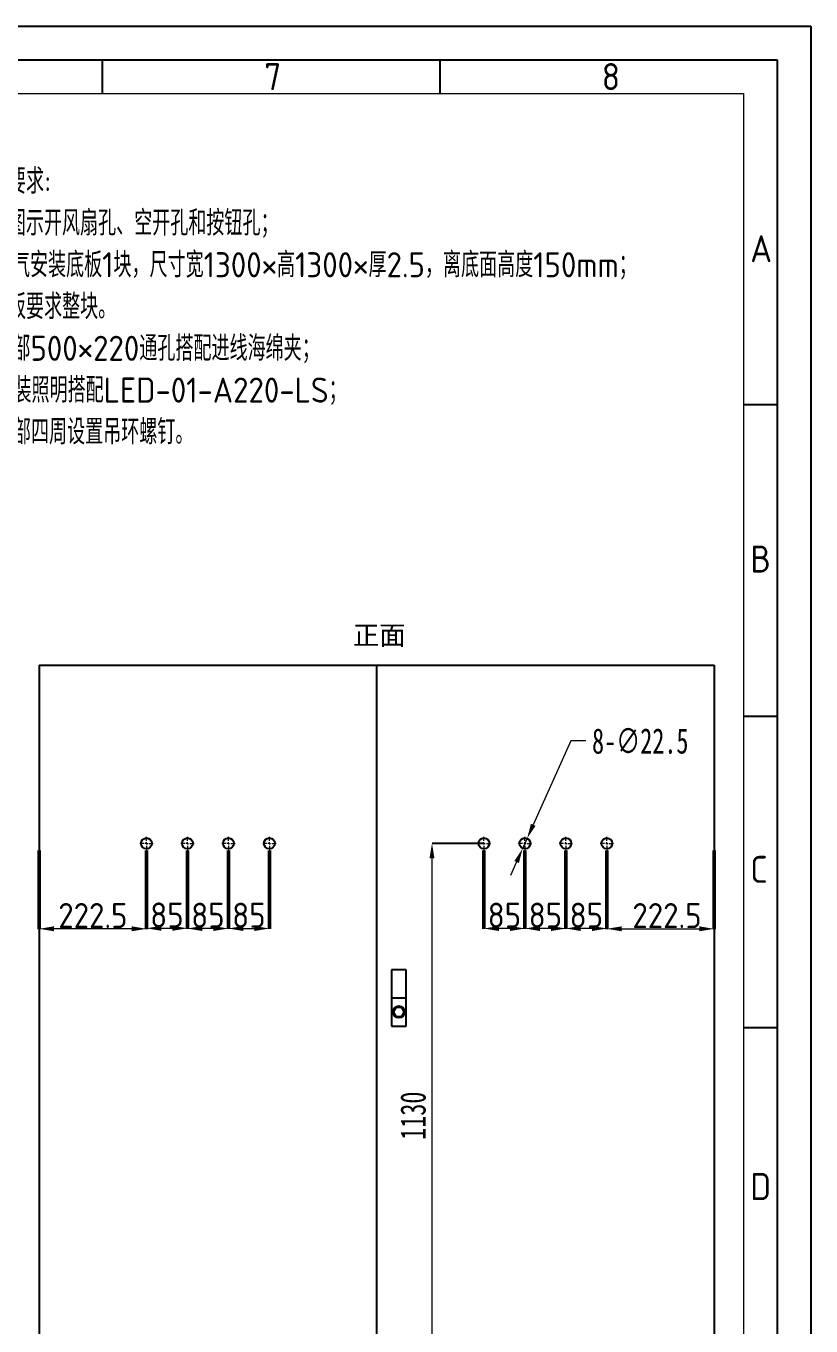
# Model space of a CAD drawing. Header units: millimetres. Extents: x 11314 to 23260, y 1528 to 5686.
# Drawn here: x 16311 to 17939, y 2988 to 5686 of the extents above; entities that cross this region are included whole.
import ezdxf

# ---------------------------------------------------------------- set-up
doc = ezdxf.new("R2010")
doc.units = ezdxf.units.MM
doc.layers.add('AM_0', color=7, linetype='Continuous', lineweight=50)
doc.layers.add('AM_BOR', color=7, linetype='Continuous', lineweight=50)
doc.styles.add('SLDTEXTSTYLE21', font='TXT', dxfattribs={"width": 0.7})
doc.styles.get("Standard").update_dxf_attribs({"font": 'ISOCP.SHX', "bigfont": 'gbcbig.shx'})
doc.dimstyles.new('AM_GB', dxfattribs={"dimtxt": 3.5, "dimasz": 3.5, "dimexe": 1, "dimexo": 1, "dimgap": 1.5, "dimtad": 1, "dimdsep": 46, "dimtxsty": 'Standard', "dimcen": 0, "dimclrd": 256, "dimclre": 256, "dimclrt": 2, "dimadec": 0, "dimazin": 2, "dimtp": 0.1, "dimtm": 0.1, "dimtfac": 0.71, "dimtdec": 3, "dimtmove": 0, "dimatfit": 3, "dimfxl": 1, "dimlwd": -1, "dimlwe": -1, "dimarcsym": 0})
doc.dimstyles.new('SLDDIMSTYLE1', dxfattribs={"dimtxt": 52.5, "dimasz": 61.2, "dimexe": 0, "dimexo": 0.0625, "dimgap": 13.125, "dimtad": 0, "dimtih": 1, "dimtoh": 1, "dimdec": 3, "dimrnd": 1e-09, "dimzin": 12, "dimdsep": 46, "dimtxsty": 'SLDTEXTSTYLE21', "dimsah": 1, "dimcen": 0, "dimadec": 0, "dimazin": 3, "dimtfac": 1, "dimtdec": 3, "dimtmove": 0, "dimatfit": 3, "dimfxl": 1, "dimfrac": 2, "dimtolj": 1, "dimtzin": 12, "dimarcsym": 0})
doc.dimstyles.new('SLDDIMSTYLE3', dxfattribs={"dimtxt": 52.5, "dimasz": 61.2, "dimexe": 0, "dimexo": 0.0625, "dimgap": 13.125, "dimtad": 1, "dimdec": 3, "dimrnd": 1e-09, "dimzin": 12, "dimdsep": 46, "dimtxsty": 'SLDTEXTSTYLE21', "dimsah": 1, "dimcen": 0.09, "dimadec": 0, "dimazin": 3, "dimtfac": 1, "dimtdec": 3, "dimtofl": 0, "dimtmove": 0, "dimatfit": 3, "dimfxl": 1, "dimfrac": 2, "dimtolj": 1, "dimtzin": 12, "dimarcsym": 0})

# ---------------------------------------------------------------- blocks, each defined once
blk = doc.blocks.new('JG-A3')
at = {"layer": 'AM_BOR', "color": 1, "lineweight": 25}
for p, q in [((0, 297), (420, 297)), ((420, 297), (420, 0)), ((15, 292), (415, 292)), ((315, 292), (315, 287)), ((365, 292), (365, 287)), ((415, 292), (415, 5)), ((415, 240.83), (410, 240.83)), ((415, 194.66), (410, 194.66)), ((415, 148.5), (410, 148.5))]:
    blk.add_line(p, q, dxfattribs=at)
at = {"layer": 'AM_BOR', "color": 50, "lineweight": 20}
for p, q in [((20, 287), (410, 287)), ((410, 287), (410, 10))]:
    blk.add_line(p, q, dxfattribs=at)
at = {"layer": 'AM_BOR', "color": 1, "lineweight": 25}
for s, p in [('7', (339, 287.5)), ('8', (389, 287.5)), ('A', (411, 262)), ('B', (411, 216)), ('C', (411, 170)), ('D', (411, 123))]:
    blk.add_text(s, height=4, dxfattribs=at).set_placement(p)
blk = doc.blocks.new('*D137')
at = {"color": 3, "linetype": 'Continuous', "lineweight": 0, "transparency": 16777216}
for p, q in [((17440.5, 4202.2), (17362.8, 4028.3)), ((17471.7, 4202.2), (17440.5, 4202.2)), ((17341, 3979.4), (17350.1, 3999.9)), ((17328.3, 3951.1), (17315.7, 3922.8))]:
    blk.add_line(p, q, dxfattribs=at)
at = {"color": 3, "linetype": 'Continuous', "lineweight": -2, "transparency": 16777216}
for points in [[(17358, 4030.4), (17367.5, 4026.1), (17350.1, 3999.9)], [(17323.6, 3953.2), (17333, 3949), (17341, 3979.4)]]:
    blk.add_solid(points, dxfattribs=at)
at = {"layer": 'Defpoints', "color": 0, "linetype": 'Continuous', "lineweight": -2, "transparency": 16777216}
for p in [(17350.1, 3999.9), (17341, 3979.4)]:
    blk.add_point(p, dxfattribs=at)
at = {"color": 2, "linetype": 'Continuous', "lineweight": -2, "transparency": 16777216, "insert": (17484.8, 4228.5), "char_height": 52.5, "attachment_point": 1, "style": 'SLDTEXTSTYLE21'}
blk.add_mtext('\\A1;8-∅22.5', dxfattribs=at)
blk = doc.blocks.new('*D138')
at = {"layer": 'AM_0', "color": 3, "linetype": 'ByBlock', "transparency": 16777216}
for p, q in [((17430.5, 3974.9), (17430.5, 3812.1)), ((17515.5, 3974.9), (17515.5, 3812.1))]:
    blk.add_line(p, q, dxfattribs=at)
at = {"layer": 'AM_0', "color": 3, "linetype": 'ByBlock', "lineweight": 0, "transparency": 16777216}
blk.add_line((17484.5, 3813.1), (17461.5, 3813.1), dxfattribs=at)
at = {"layer": 'AM_0', "color": 3, "lineweight": -2, "transparency": 16777216}
for points in [[(17461.5, 3818.3), (17461.5, 3807.9), (17430.5, 3813.1)], [(17484.5, 3818.3), (17484.5, 3807.9), (17515.5, 3813.1)]]:
    blk.add_solid(points, dxfattribs=at)
at = {"layer": 'Defpoints', "color": 0, "lineweight": -2, "transparency": 16777216}
for p in [(17430.5, 3975.9), (17515.5, 3975.9), (17430.5, 3813.1)]:
    blk.add_point(p, dxfattribs=at)
at = {"layer": 'AM_0', "color": 2, "lineweight": -2, "transparency": 16777216, "insert": (17473, 3866.6), "char_height": 52, "attachment_point": 2}
blk.add_mtext('85', dxfattribs=at)
blk = doc.blocks.new('*D139')
at = {"layer": 'AM_0', "color": 3, "linetype": 'ByBlock', "transparency": 16777216}
for p, q in [((16645.5, 3974.9), (16645.5, 3812.1)), ((16730.5, 3974.9), (16730.5, 3812.1))]:
    blk.add_line(p, q, dxfattribs=at)
at = {"layer": 'AM_0', "color": 3, "linetype": 'ByBlock', "lineweight": 0, "transparency": 16777216}
blk.add_line((16699.5, 3813.1), (16676.5, 3813.1), dxfattribs=at)
at = {"layer": 'AM_0', "color": 3, "lineweight": -2, "transparency": 16777216}
for points in [[(16676.5, 3818.3), (16676.5, 3807.9), (16645.5, 3813.1)], [(16699.5, 3818.3), (16699.5, 3807.9), (16730.5, 3813.1)]]:
    blk.add_solid(points, dxfattribs=at)
at = {"layer": 'Defpoints', "color": 0, "lineweight": -2, "transparency": 16777216}
for p in [(16645.5, 3975.9), (16730.5, 3975.9), (16645.5, 3813.1)]:
    blk.add_point(p, dxfattribs=at)
at = {"layer": 'AM_0', "color": 2, "lineweight": -2, "transparency": 16777216, "insert": (16688, 3866.6), "char_height": 52, "attachment_point": 2}
blk.add_mtext('85', dxfattribs=at)
blk = doc.blocks.new('*D140')
at = {"color": 3, "linetype": 'Continuous', "lineweight": -2, "transparency": 16777216}
for p, q in [((17260.5, 3989.7), (17152.8, 3989.7)), ((17235.3, 2859.7), (17152.8, 2859.7))]:
    blk.add_line(p, q, dxfattribs=at)
at = {"color": 3, "linetype": 'Continuous', "lineweight": 0, "transparency": 16777216}
blk.add_line((17152.8, 2890.7), (17152.8, 3958.7), dxfattribs=at)
at = {"color": 3, "linetype": 'Continuous', "lineweight": -2, "transparency": 16777216}
for points in [[(17147.6, 3958.7), (17157.9, 3958.7), (17152.8, 3989.7)], [(17147.6, 2890.7), (17157.9, 2890.7), (17152.8, 2859.7)]]:
    blk.add_solid(points, dxfattribs=at)
at = {"layer": 'Defpoints', "color": 0, "linetype": 'Continuous', "lineweight": -2, "transparency": 16777216}
for p in [(17152.8, 3989.7), (17260.5, 3989.7), (17235.4, 2859.7)]:
    blk.add_point(p, dxfattribs=at)
at = {"color": 2, "linetype": 'Continuous', "lineweight": -2, "transparency": 16777216, "insert": (17087.1, 3424.7), "char_height": 52.5, "attachment_point": 2, "rotation": 90, "style": 'SLDTEXTSTYLE21'}
blk.add_mtext('\\A1;1130', dxfattribs=at)
blk = doc.blocks.new('SW_CENTERMARKSYMBOL_23')
at = {"color": 0, "linetype": 'Continuous', "lineweight": 0}
for p, q in [((-5, 0), (-13.75, 0)), ((0, 0), (-2.5, 0)), ((0, 5), (0, 13.75)), ((0, 0), (0, 2.5)), ((0, 0), (0, -2.5)), ((0, 0), (2.5, 0)), ((5, 0), (13.75, 0)), ((0, -5), (0, -13.75))]:
    blk.add_line(p, q, dxfattribs=at)
blk = doc.blocks.new('SW_CENTERMARKSYMBOL_24')
at = {"color": 0, "linetype": 'Continuous', "lineweight": 0}
for p, q in [((-5, 0), (-13.75, 0)), ((0, 0), (-2.5, 0)), ((0, 5), (0, 13.75)), ((0, 0), (0, 2.5)), ((0, 0), (0, -2.5)), ((0, 0), (2.5, 0)), ((5, 0), (13.75, 0)), ((0, -5), (0, -13.75))]:
    blk.add_line(p, q, dxfattribs=at)
blk = doc.blocks.new('SW_CENTERMARKSYMBOL_25')
at = {"color": 0, "linetype": 'Continuous', "lineweight": 0}
for p, q in [((-5, 0), (-13.75, 0)), ((0, 0), (-2.5, 0)), ((0, 5), (0, 13.75)), ((0, 0), (0, 2.5)), ((0, 0), (0, -2.5)), ((0, 0), (2.5, 0)), ((5, 0), (13.75, 0)), ((0, -5), (0, -13.75))]:
    blk.add_line(p, q, dxfattribs=at)
blk = doc.blocks.new('SW_CENTERMARKSYMBOL_26')
at = {"color": 0, "linetype": 'Continuous', "lineweight": 0}
for p, q in [((-5, 0), (-13.75, 0)), ((0, 0), (-2.5, 0)), ((0, 5), (0, 13.75)), ((0, 0), (0, 2.5)), ((0, 0), (0, -2.5)), ((0, 0), (2.5, 0)), ((5, 0), (13.75, 0)), ((0, -5), (0, -13.75))]:
    blk.add_line(p, q, dxfattribs=at)
blk = doc.blocks.new('SW_CENTERMARKSYMBOL_27')
at = {"color": 0, "linetype": 'Continuous', "lineweight": 0}
for p, q in [((-5, 0), (-13.75, 0)), ((0, 0), (-2.5, 0)), ((0, 5), (0, 13.75)), ((0, 0), (0, 2.5)), ((0, 0), (0, -2.5)), ((0, 0), (2.5, 0)), ((5, 0), (13.75, 0)), ((0, -5), (0, -13.75))]:
    blk.add_line(p, q, dxfattribs=at)
blk = doc.blocks.new('SW_CENTERMARKSYMBOL_28')
at = {"color": 0, "linetype": 'Continuous', "lineweight": 0}
for p, q in [((-5, 0), (-13.75, 0)), ((0, 0), (-2.5, 0)), ((0, 5), (0, 13.75)), ((0, 0), (0, 2.5)), ((0, 0), (0, -2.5)), ((0, 0), (2.5, 0)), ((5, 0), (13.75, 0)), ((0, -5), (0, -13.75))]:
    blk.add_line(p, q, dxfattribs=at)
blk = doc.blocks.new('SW_CENTERMARKSYMBOL_29')
at = {"color": 0, "linetype": 'Continuous', "lineweight": 0}
for p, q in [((-5, 0), (-13.75, 0)), ((0, 0), (-2.5, 0)), ((0, 5), (0, 13.75)), ((0, 0), (0, 2.5)), ((0, 0), (0, -2.5)), ((0, 0), (2.5, 0)), ((5, 0), (13.75, 0)), ((0, -5), (0, -13.75))]:
    blk.add_line(p, q, dxfattribs=at)
blk = doc.blocks.new('SW_CENTERMARKSYMBOL_30')
at = {"color": 0, "linetype": 'Continuous', "lineweight": 0}
for p, q in [((-5, 0), (-13.75, 0)), ((0, 0), (-2.5, 0)), ((0, 5), (0, 13.75)), ((0, 0), (0, 2.5)), ((0, 0), (0, -2.5)), ((0, 0), (2.5, 0)), ((5, 0), (13.75, 0)), ((0, -5), (0, -13.75))]:
    blk.add_line(p, q, dxfattribs=at)
blk = doc.blocks.new('*D142')
at = {"layer": 'AM_0', "color": 3, "linetype": 'ByBlock', "transparency": 16777216}
for p, q in [((16560.5, 3974.9), (16560.5, 3812.5)), ((16645.5, 3974.9), (16645.5, 3812.5))]:
    blk.add_line(p, q, dxfattribs=at)
at = {"layer": 'AM_0', "color": 3, "linetype": 'ByBlock', "lineweight": 0, "transparency": 16777216}
blk.add_line((16591.5, 3813.5), (16614.5, 3813.5), dxfattribs=at)
at = {"layer": 'AM_0', "color": 3, "lineweight": -2, "transparency": 16777216}
for points in [[(16591.5, 3818.7), (16591.5, 3808.3), (16560.5, 3813.5)], [(16614.5, 3818.7), (16614.5, 3808.3), (16645.5, 3813.5)]]:
    blk.add_solid(points, dxfattribs=at)
at = {"layer": 'Defpoints', "color": 0, "lineweight": -2, "transparency": 16777216}
for p in [(16560.5, 3975.9), (16645.5, 3975.9), (16645.5, 3813.5)]:
    blk.add_point(p, dxfattribs=at)
at = {"layer": 'AM_0', "color": 2, "lineweight": -2, "transparency": 16777216, "insert": (16603, 3841), "char_height": 52, "attachment_point": 5}
blk.add_mtext('85', dxfattribs=at)
blk = doc.blocks.new('*D143')
at = {"layer": 'AM_0', "color": 3, "linetype": 'ByBlock', "transparency": 16777216}
for p, q in [((16730.5, 3974.9), (16730.5, 3812.1)), ((16815.5, 3974.9), (16815.5, 3812.1))]:
    blk.add_line(p, q, dxfattribs=at)
at = {"layer": 'AM_0', "color": 3, "linetype": 'ByBlock', "lineweight": 0, "transparency": 16777216}
blk.add_line((16761.5, 3813.1), (16784.5, 3813.1), dxfattribs=at)
at = {"layer": 'AM_0', "color": 3, "lineweight": -2, "transparency": 16777216}
for points in [[(16761.5, 3818.3), (16761.5, 3807.9), (16730.5, 3813.1)], [(16784.5, 3818.3), (16784.5, 3807.9), (16815.5, 3813.1)]]:
    blk.add_solid(points, dxfattribs=at)
at = {"layer": 'Defpoints', "color": 0, "lineweight": -2, "transparency": 16777216}
for p in [(16730.5, 3975.9), (16815.5, 3975.9), (16815.5, 3813.1)]:
    blk.add_point(p, dxfattribs=at)
at = {"layer": 'AM_0', "color": 2, "lineweight": -2, "transparency": 16777216, "insert": (16773, 3840.6), "char_height": 52, "attachment_point": 5}
blk.add_mtext('85', dxfattribs=at)
blk = doc.blocks.new('*D187')
at = {"layer": 'AM_0', "color": 3, "linetype": 'ByBlock', "transparency": 16777216}
for p, q in [((16338, 3974.9), (16338, 3811.5)), ((16560.5, 3974.9), (16560.5, 3811.5))]:
    blk.add_line(p, q, dxfattribs=at)
at = {"layer": 'AM_0', "color": 3, "linetype": 'ByBlock', "lineweight": 0, "transparency": 16777216}
blk.add_line((16529.5, 3812.5), (16369, 3812.5), dxfattribs=at)
at = {"layer": 'AM_0', "color": 3, "lineweight": -2, "transparency": 16777216}
for points in [[(16369, 3817.7), (16369, 3807.3), (16338, 3812.5)], [(16529.5, 3817.7), (16529.5, 3807.3), (16560.5, 3812.5)]]:
    blk.add_solid(points, dxfattribs=at)
at = {"layer": 'Defpoints', "color": 0, "lineweight": -2, "transparency": 16777216}
for p in [(16338, 3975.9), (16560.5, 3975.9), (16338, 3812.5)]:
    blk.add_point(p, dxfattribs=at)
at = {"layer": 'AM_0', "color": 2, "lineweight": -2, "transparency": 16777216, "insert": (16449.3, 3840), "char_height": 52, "attachment_point": 5}
blk.add_mtext('222.5', dxfattribs=at)
blk = doc.blocks.new('*D188')
at = {"layer": 'AM_0', "color": 3, "linetype": 'ByBlock', "transparency": 16777216}
for p, q in [((17515.5, 3974.9), (17515.5, 3811.4)), ((17738, 3974.9), (17738, 3811.4))]:
    blk.add_line(p, q, dxfattribs=at)
at = {"layer": 'AM_0', "color": 3, "linetype": 'ByBlock', "lineweight": 0, "transparency": 16777216}
blk.add_line((17546.5, 3812.4), (17707, 3812.4), dxfattribs=at)
at = {"layer": 'AM_0', "color": 3, "lineweight": -2, "transparency": 16777216}
for points in [[(17546.5, 3817.6), (17546.5, 3807.3), (17515.5, 3812.4)], [(17707, 3817.6), (17707, 3807.3), (17738, 3812.4)]]:
    blk.add_solid(points, dxfattribs=at)
at = {"layer": 'Defpoints', "color": 0, "lineweight": -2, "transparency": 16777216}
for p in [(17515.5, 3975.9), (17738, 3975.9), (17738, 3812.4)]:
    blk.add_point(p, dxfattribs=at)
at = {"layer": 'AM_0', "color": 2, "lineweight": -2, "transparency": 16777216, "insert": (17640.2, 3839.9), "char_height": 52, "attachment_point": 5}
blk.add_mtext('222.5', dxfattribs=at)
blk = doc.blocks.new('*D189')
at = {"layer": 'AM_0', "color": 3, "linetype": 'ByBlock', "transparency": 16777216}
for p, q in [((17345.5, 3974.9), (17345.5, 3812.1)), ((17430.5, 3974.9), (17430.5, 3812.1))]:
    blk.add_line(p, q, dxfattribs=at)
at = {"layer": 'AM_0', "color": 3, "linetype": 'ByBlock', "lineweight": 0, "transparency": 16777216}
blk.add_line((17399.5, 3813.1), (17376.5, 3813.1), dxfattribs=at)
at = {"layer": 'AM_0', "color": 3, "lineweight": -2, "transparency": 16777216}
for points in [[(17376.5, 3818.3), (17376.5, 3807.9), (17345.5, 3813.1)], [(17399.5, 3818.3), (17399.5, 3807.9), (17430.5, 3813.1)]]:
    blk.add_solid(points, dxfattribs=at)
at = {"layer": 'Defpoints', "color": 0, "lineweight": -2, "transparency": 16777216}
for p in [(17345.5, 3975.9), (17430.5, 3975.9), (17345.5, 3813.1)]:
    blk.add_point(p, dxfattribs=at)
at = {"layer": 'AM_0', "color": 2, "lineweight": -2, "transparency": 16777216, "insert": (17388, 3866.6), "char_height": 52, "attachment_point": 2}
blk.add_mtext('85', dxfattribs=at)
blk = doc.blocks.new('*D190')
at = {"layer": 'AM_0', "color": 3, "linetype": 'ByBlock', "transparency": 16777216}
for p, q in [((17260.5, 3974.9), (17260.5, 3812.1)), ((17345.5, 3974.9), (17345.5, 3812.1))]:
    blk.add_line(p, q, dxfattribs=at)
at = {"layer": 'AM_0', "color": 3, "linetype": 'ByBlock', "lineweight": 0, "transparency": 16777216}
blk.add_line((17314.5, 3813.1), (17291.5, 3813.1), dxfattribs=at)
at = {"layer": 'AM_0', "color": 3, "lineweight": -2, "transparency": 16777216}
for points in [[(17291.5, 3818.3), (17291.5, 3807.9), (17260.5, 3813.1)], [(17314.5, 3818.3), (17314.5, 3807.9), (17345.5, 3813.1)]]:
    blk.add_solid(points, dxfattribs=at)
at = {"layer": 'Defpoints', "color": 0, "lineweight": -2, "transparency": 16777216}
for p in [(17260.5, 3975.9), (17345.5, 3975.9), (17260.5, 3813.1)]:
    blk.add_point(p, dxfattribs=at)
at = {"layer": 'AM_0', "color": 2, "lineweight": -2, "transparency": 16777216, "insert": (17303, 3866.6), "char_height": 52, "attachment_point": 2}
blk.add_mtext('85', dxfattribs=at)

msp = doc.modelspace()

# ---------------------------------------------------------------- linework, layer by layer
at = {"color": 7, "linetype": 'Continuous', "lineweight": -2}
for p, q in [((16338.0389, 4359.6746), (16338.0389, 2859.6746)), ((16338.0389, 4359.6746), (17038.0389, 4359.6746)), ((17038.0389, 2859.6746), (17038.0389, 4359.6746)), ((17038.0389, 4359.6746), (17738.0389, 4359.6746)), ((17738.0389, 4359.6746), (17738.0389, 2859.6746))]:
    msp.add_line(p, q, dxfattribs=at)
at = {"lineweight": -2}
for p, q in [((17068.9532, 3727.6344), (17068.9532, 3610.6344)), ((17098.9532, 3727.6344), (17068.9532, 3727.6344)), ((17098.9532, 3610.6344), (17098.9532, 3727.6344)), ((17068.9532, 3669.1344), (17098.9532, 3669.1344)), ((17068.9532, 3610.6344), (17098.9532, 3610.6344))]:
    msp.add_line(p, q, dxfattribs=at)
at = {"color": 7, "linetype": 'Continuous', "lineweight": -2}
for centre in [(16560.5389, 3989.6746), (16645.5389, 3989.6746), (16730.5389, 3989.6746), (16815.5389, 3989.6746), (17260.5389, 3989.6746), (17345.5389, 3989.6746), (17430.5389, 3989.6746), (17515.5389, 3989.6746)]:
    msp.add_circle(centre, 11.25, dxfattribs=at)
at = {"lineweight": -2}
for radius in [12.5, 10]:
    msp.add_circle((17083.9532, 3639.8844), radius, dxfattribs=at)

# ---------------------------------------------------------------- block references
at = {"lineweight": 0, "xscale": 14, "yscale": 14, "zscale": 14}
msp.add_blockref('JG-A3', (12058.9465, 1527.7504), dxfattribs=at)
at = {"color": 4, "linetype": 'Continuous', "lineweight": -2}
for name, p in [('SW_CENTERMARKSYMBOL_26', (16560.5389, 3989.6746)), ('SW_CENTERMARKSYMBOL_25', (16645.5389, 3989.6746)), ('SW_CENTERMARKSYMBOL_24', (16730.5389, 3989.6746)), ('SW_CENTERMARKSYMBOL_23', (16815.5389, 3989.6746)), ('SW_CENTERMARKSYMBOL_30', (17260.5389, 3989.6746)), ('SW_CENTERMARKSYMBOL_29', (17345.5389, 3989.6746)), ('SW_CENTERMARKSYMBOL_28', (17430.5389, 3989.6746)), ('SW_CENTERMARKSYMBOL_27', (17515.5389, 3989.6746))]:
    msp.add_blockref(name, p, dxfattribs=at)

# ---------------------------------------------------------------- texts
at = {"insert": (16988.9293, 4441.5818), "char_height": 40, "width": 138.965622, "attachment_point": 1}
msp.add_mtext('{\\fSimSun|b0|i0|c134|p2;正面}', dxfattribs=at)
at = {"layer": 'AM_0', "lineweight": -2, "insert": (16198.3143, 5389.7104), "char_height": 52, "attachment_point": 1}
msp.add_mtext_dynamic_manual_height_columns('技术要求:\\P1.如图示开风扇孔、空开孔和按钮孔；\\P2.电气安装底板1块，尺寸宽1300×高1300×厚2.5，离底面高度150mm；\\P安装板要求整块。\\P3.底部500×220通孔搭配进线海绵夹；\\P4.安装照明搭配LED-01-A220-LS；\\P5.顶部四周设置吊环螺钉。', width=1488.357131, gutter_width=12.5, heights=[0], dxfattribs=at)

# ---------------------------------------------------------------- dimensions: what is measured, and where the dimension line sits
at = {"color": 7, "linetype": 'Continuous', "lineweight": -2}
dim = msp.add_diameter_dim_2p(p1=(17340.9516, 3979.4024), p2=(17350.1263, 3999.9468), text='8-<>', dimstyle='SLDDIMSTYLE1', override={"dimasz": 31, "dimclrd": 3, "dimclre": 3, "dimclrt": 2, "dimlwd": 0}, dxfattribs=at)
dim.commit()
dim.dimension.update_dxf_attribs({"geometry": '*D137', "text_midpoint": (17595.0363, 4202.2307), "dimtype": 163})
dim = msp.add_linear_dim(base=(17152.7675, 3989.6746), p1=(17235.3879, 2859.6746), p2=(17260.5389, 3989.6746), angle=90, dimstyle='SLDDIMSTYLE3', override={"dimasz": 31, "dimclrd": 3, "dimclre": 3, "dimclrt": 2, "dimlwd": 0}, dxfattribs=at)
dim.commit()
dim.dimension.update_dxf_attribs({"geometry": '*D140', "text_midpoint": (17152.7675, 3424.6746), "dimtype": 160})
at = {"layer": 'AM_0', "lineweight": -2}
for base, p1, p2, picture, middle in [((16338.0389, 3812.5002), (16560.5389, 3975.9246), (16338.0389, 3975.9246), '*D187', (16449.2889, 3840.0053)), ((16645.5389, 3813.5002), (16560.5389, 3975.9246), (16645.5389, 3975.9246), '*D142', (16603.0389, 3841.0002)), ((16815.5389, 3813.1134), (16730.5389, 3975.9246), (16815.5389, 3975.9246), '*D143', (16773.0389, 3840.6134))]:
    dim = msp.add_linear_dim(base=base, p1=p1, p2=p2, dimstyle='AM_GB', override={"dimtxt": 52, "dimasz": 31, "dimclrd": 3, "dimclre": 3, "dimlwd": 0}, dxfattribs=at)
    dim.commit()
    dim.dimension.update_dxf_attribs({"geometry": picture, "text_midpoint": middle})
for base, p1, p2, picture, middle in [((16645.5389, 3813.1134), (16730.5389, 3975.9246), (16645.5389, 3975.9246), '*D139', (16688.0389, 3813.1134)), ((17260.5389, 3813.1134), (17345.5389, 3975.9246), (17260.5389, 3975.9246), '*D190', (17303.0389, 3813.1134)), ((17345.5389, 3813.1134), (17430.5389, 3975.9246), (17345.5389, 3975.9246), '*D189', (17388.0389, 3813.1134)), ((17430.5389, 3813.1134), (17515.5389, 3975.9246), (17430.5389, 3975.9246), '*D138', (17473.0389, 3813.1134)), ((17738.0389, 3812.43), (17515.5389, 3975.9246), (17738.0389, 3975.9246), '*D188', (17640.1846, 3812.43))]:
    dim = msp.add_linear_dim(base=base, p1=p1, p2=p2, dimstyle='AM_GB', override={"dimtxt": 52, "dimasz": 31, "dimclrd": 3, "dimclre": 3, "dimlwd": 0}, dxfattribs=at)
    dim.commit()
    dim.dimension.update_dxf_attribs({"geometry": picture, "text_midpoint": middle, "dimtype": 160})

doc.saveas('drawing.dxf')
